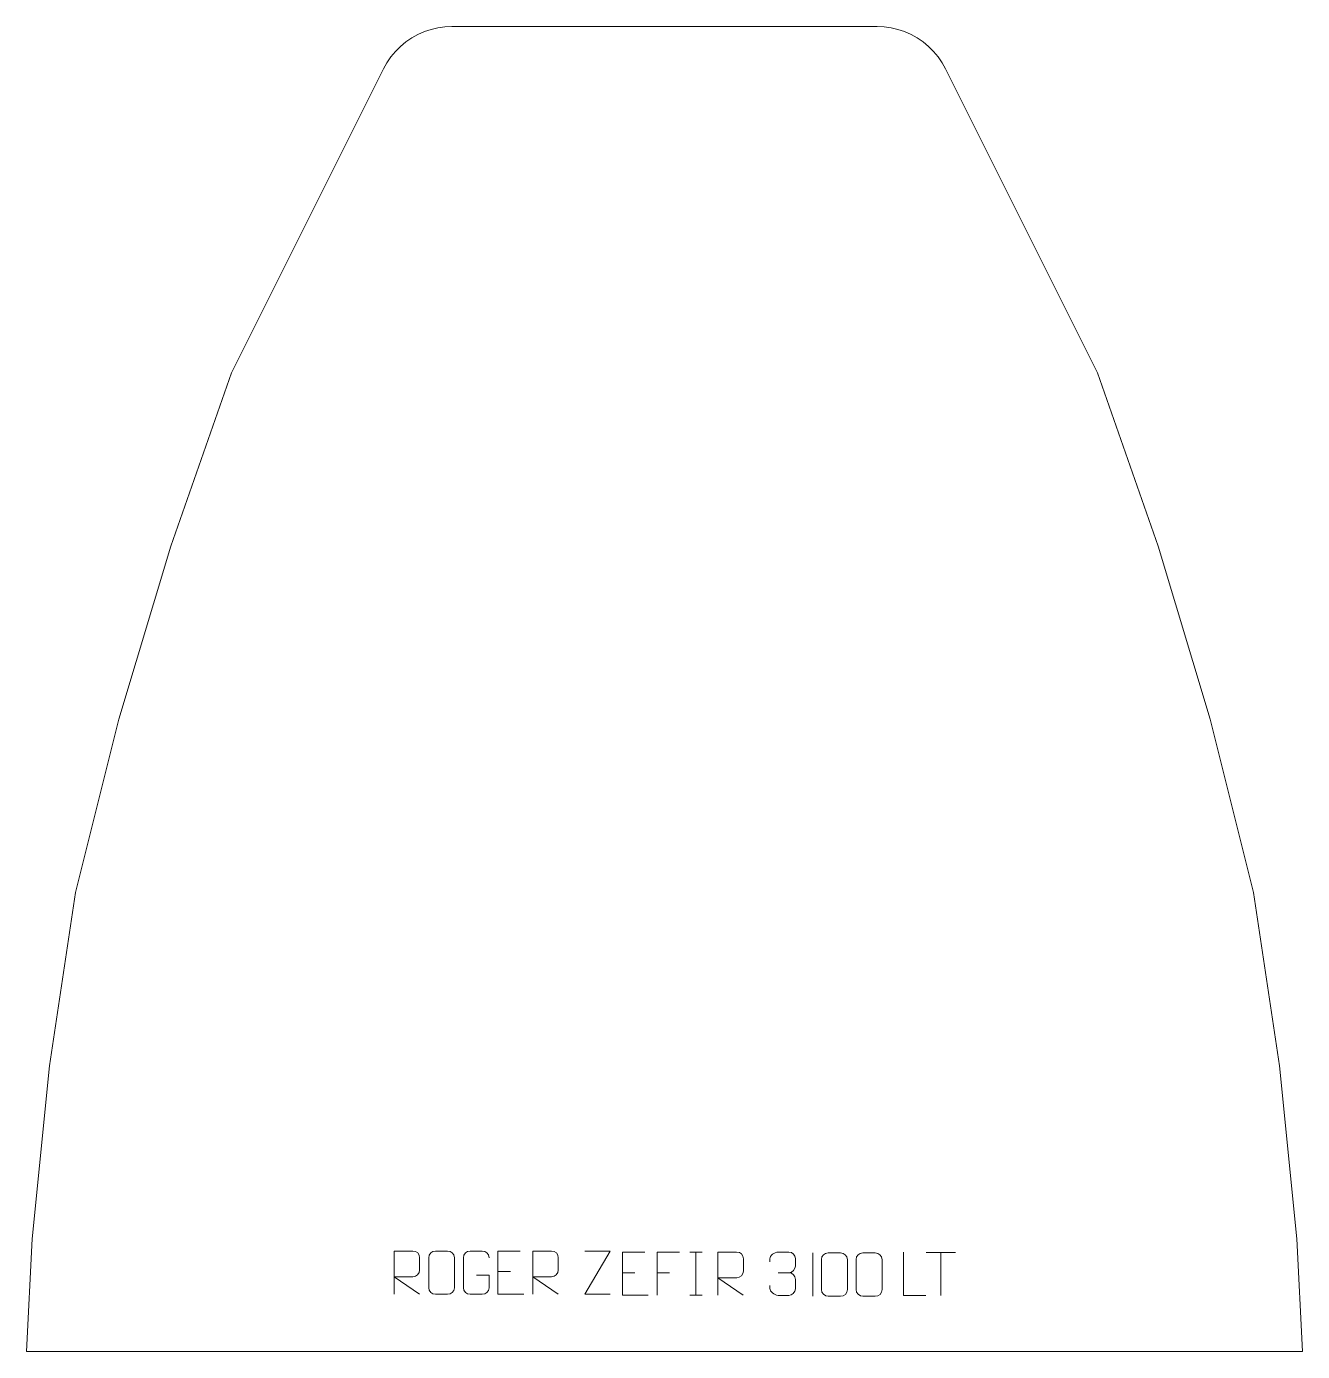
# Model space of a CAD drawing. Header units: millimetres. Extents: x -390 to 347, y 463 to 1228.
import ezdxf

# ---------------------------------------------------------------- set-up
doc = ezdxf.new("R2010")
doc.units = ezdxf.units.MM
doc.header["$MEASUREMENT"] = 0
doc.layers.add('layer 1', color=7, linetype='Continuous')

msp = doc.modelspace()

# ---------------------------------------------------------------- linework, layer by layer
at = {"layer": 'layer 1', "color": 242, "lineweight": 9}
msp.add_open_spline([(-144.3808, 1228.2165), (-144.3808, 1228.2165), (100.9399, 1228.2165), (100.9399, 1228.2165), (100.9399, 1228.2165), (100.9399, 1228.2165), (105.0152, 1228.0278), (105.0152, 1228.0278), (105.0152, 1228.0278), (105.0152, 1228.0278), (109.0551, 1227.4648), (109.0551, 1227.4648), (109.0551, 1227.4648), (109.0551, 1227.4648), (113.0269, 1226.5321), (113.0269, 1226.5321), (113.0269, 1226.5321), (113.0269, 1226.5321), (116.8971, 1225.2378), (116.8971, 1225.2378), (116.8971, 1225.2378), (116.8971, 1225.2378), (120.6299, 1223.5924), (120.6299, 1223.5924), (120.6299, 1223.5924), (120.6299, 1223.5924), (124.1962, 1221.6098), (124.1962, 1221.6098), (124.1962, 1221.6098), (124.1962, 1221.6098), (127.5636, 1219.3069), (127.5636, 1219.3069), (127.5636, 1219.3069), (127.5636, 1219.3069), (130.7056, 1216.7034), (130.7056, 1216.7034), (130.7056, 1216.7034), (130.7056, 1216.7034), (133.5927, 1213.8217), (133.5927, 1213.8217), (133.5927, 1213.8217), (133.5927, 1213.8217), (136.2041, 1210.6866), (136.2041, 1210.6866), (136.2041, 1210.6866), (136.2041, 1210.6866), (138.515, 1207.3236), (138.515, 1207.3236), (138.515, 1207.3236), (138.515, 1207.3236), (140.5055, 1203.7628), (140.5055, 1203.7628), (140.5055, 1203.7628), (140.5055, 1203.7628), (228.2792, 1028.216), (228.2792, 1028.216), (228.2792, 1028.216), (228.2792, 1028.216), (263.279, 928.2162), (263.279, 928.2162), (263.279, 928.2162), (263.279, 928.2162), (293.2794, 828.2166), (293.2794, 828.2166), (293.2794, 828.2166), (293.2794, 828.2166), (318.2783, 728.2168), (318.2783, 728.2168), (318.2783, 728.2168), (318.2783, 728.2168), (333.2785, 628.2171), (333.2785, 628.2171), (333.2785, 628.2171), (333.2785, 628.2171), (343.2794, 528.2173), (343.2794, 528.2173), (343.2794, 528.2173), (343.2794, 528.2173), (346.5284, 463.2171), (346.5284, 463.2171), (346.5284, 463.2171), (346.5284, 463.2171), (-389.9707, 463.2171), (-389.9707, 463.2171), (-389.9707, 463.2171), (-389.9707, 463.2171), (-386.7204, 528.2173), (-386.7204, 528.2173), (-386.7204, 528.2173), (-386.7204, 528.2173), (-376.7207, 628.2171), (-376.7207, 628.2171), (-376.7207, 628.2171), (-376.7207, 628.2171), (-361.7205, 728.2168), (-361.7205, 728.2168), (-361.7205, 728.2168), (-361.7205, 728.2168), (-336.7207, 828.2166), (-336.7207, 828.2166), (-336.7207, 828.2166), (-336.7207, 828.2166), (-306.7203, 928.2162), (-306.7203, 928.2162), (-306.7203, 928.2162), (-306.7203, 928.2162), (-271.7205, 1028.216), (-271.7205, 1028.216), (-271.7205, 1028.216), (-271.7205, 1028.216), (-183.9477, 1203.7628), (-183.9477, 1203.7628), (-183.9477, 1203.7628), (-183.9477, 1203.7628), (-181.9563, 1207.3236), (-181.9563, 1207.3236), (-181.9563, 1207.3236), (-181.9563, 1207.3236), (-179.6463, 1210.6866), (-179.6463, 1210.6866), (-179.6463, 1210.6866), (-179.6463, 1210.6866), (-177.035, 1213.8217), (-177.035, 1213.8217), (-177.035, 1213.8217), (-177.035, 1213.8217), (-174.1466, 1216.7034), (-174.1466, 1216.7034), (-174.1466, 1216.7034), (-174.1466, 1216.7034), (-171.0049, 1219.3069), (-171.0049, 1219.3069), (-171.0049, 1219.3069), (-171.0049, 1219.3069), (-167.6375, 1221.6098), (-167.6375, 1221.6098), (-167.6375, 1221.6098), (-167.6375, 1221.6098), (-164.0722, 1223.5924), (-164.0722, 1223.5924), (-164.0722, 1223.5924), (-164.0722, 1223.5924), (-160.3381, 1225.2378), (-160.3381, 1225.2378), (-160.3381, 1225.2378), (-160.3381, 1225.2378), (-156.4692, 1226.5321), (-156.4692, 1226.5321), (-156.4692, 1226.5321), (-156.4692, 1226.5321), (-152.4974, 1227.4648), (-152.4974, 1227.4648), (-152.4974, 1227.4648), (-152.4974, 1227.4648), (-148.4565, 1228.0278), (-148.4565, 1228.0278), (-148.4565, 1228.0278), (-148.4565, 1228.0278), (-144.3808, 1228.2165), (-144.3808, 1228.2165)], degree=3, knots=[0, 0, 0, 0, 0.02439024, 0.02439024, 0.02439024, 0.02439024, 0.04878049, 0.04878049, 0.04878049, 0.04878049, 0.07317073, 0.07317073, 0.07317073, 0.07317073, 0.09756098, 0.09756098, 0.09756098, 0.09756098, 0.12195122, 0.12195122, 0.12195122, 0.12195122, 0.14634146, 0.14634146, 0.14634146, 0.14634146, 0.17073171, 0.17073171, 0.17073171, 0.17073171, 0.19512195, 0.19512195, 0.19512195, 0.19512195, 0.2195122, 0.2195122, 0.2195122, 0.2195122, 0.24390244, 0.24390244, 0.24390244, 0.24390244, 0.26829268, 0.26829268, 0.26829268, 0.26829268, 0.29268293, 0.29268293, 0.29268293, 0.29268293, 0.31707317, 0.31707317, 0.31707317, 0.31707317, 0.34146341, 0.34146341, 0.34146341, 0.34146341, 0.36585366, 0.36585366, 0.36585366, 0.36585366, 0.3902439, 0.3902439, 0.3902439, 0.3902439, 0.41463415, 0.41463415, 0.41463415, 0.41463415, 0.43902439, 0.43902439, 0.43902439, 0.43902439, 0.46341463, 0.46341463, 0.46341463, 0.46341463, 0.48780488, 0.48780488, 0.48780488, 0.48780488, 0.51219512, 0.51219512, 0.51219512, 0.51219512, 0.53658537, 0.53658537, 0.53658537, 0.53658537, 0.56097561, 0.56097561, 0.56097561, 0.56097561, 0.58536585, 0.58536585, 0.58536585, 0.58536585, 0.6097561, 0.6097561, 0.6097561, 0.6097561, 0.63414634, 0.63414634, 0.63414634, 0.63414634, 0.65853659, 0.65853659, 0.65853659, 0.65853659, 0.68292683, 0.68292683, 0.68292683, 0.68292683, 0.70731707, 0.70731707, 0.70731707, 0.70731707, 0.73170732, 0.73170732, 0.73170732, 0.73170732, 0.75609756, 0.75609756, 0.75609756, 0.75609756, 0.7804878, 0.7804878, 0.7804878, 0.7804878, 0.80487805, 0.80487805, 0.80487805, 0.80487805, 0.82926829, 0.82926829, 0.82926829, 0.82926829, 0.85365854, 0.85365854, 0.85365854, 0.85365854, 0.87804878, 0.87804878, 0.87804878, 0.87804878, 0.90243902, 0.90243902, 0.90243902, 0.90243902, 0.92682927, 0.92682927, 0.92682927, 0.92682927, 0.95121951, 0.95121951, 0.95121951, 0.95121951, 1, 1, 1, 1], dxfattribs=at)
at = {"layer": 'layer 1', "color": 250, "lineweight": 9}
for points, knots in [([(-177.7267, 496.2515), (-177.7267, 496.2515), (-177.7267, 521.205), (-177.7267, 521.205), (-177.7267, 521.205), (-174.1319, 521.205), (-170.5364, 521.205), (-166.9412, 521.205), (-166.9412, 521.205), (-164.6159, 521.1673), (-163.0586, 519.6773), (-163.0627, 517.3109), (-163.0627, 517.3109), (-163.0631, 515.2754), (-163.0631, 512.216), (-163.0627, 510.18), (-163.0627, 510.18), (-163.0692, 508.3045), (-164.8815, 506.3627), (-166.891, 506.3436), (-166.891, 506.3436), (-166.891, 506.3436), (-177.7267, 506.3436), (-177.7267, 506.3436), (-177.7267, 506.3436), (-177.7267, 506.3436), (-163.072, 496.2515), (-163.072, 496.2515)], [0, 0, 0, 0, 0.125, 0.125, 0.125, 0.125, 0.25, 0.25, 0.25, 0.25, 0.375, 0.375, 0.375, 0.375, 0.5, 0.5, 0.5, 0.5, 0.625, 0.625, 0.625, 0.625, 0.75, 0.75, 0.75, 0.75, 1, 1, 1, 1]), ([(-153.9143, 521.2047), (-151.5886, 521.2047), (-149.2625, 521.2047), (-146.9364, 521.2047), (-146.9364, 521.2047), (-144.9898, 521.2403), (-142.9984, 519.7487), (-142.9717, 517.3111), (-142.9717, 517.3111), (-142.9721, 511.5642), (-142.9721, 505.8169), (-142.9717, 500.0692), (-142.9717, 500.0692), (-143.1115, 497.7458), (-144.7887, 496.2662), (-146.9364, 496.2554), (-146.9364, 496.2554), (-149.2683, 496.2558), (-151.6002, 496.2558), (-153.9317, 496.2554), (-153.9317, 496.2554), (-155.8567, 496.15), (-157.8288, 498.0345), (-157.8176, 500.0518), (-157.8176, 500.0518), (-157.8173, 505.8219), (-157.8173, 511.5916), (-157.8176, 517.3609), (-157.8176, 517.3609), (-157.8134, 519.499), (-156.0667, 521.2182), (-153.9143, 521.2047)], [0, 0, 0, 0, 0.11111111, 0.11111111, 0.11111111, 0.11111111, 0.22222222, 0.22222222, 0.22222222, 0.22222222, 0.33333333, 0.33333333, 0.33333333, 0.33333333, 0.44444444, 0.44444444, 0.44444444, 0.44444444, 0.55555556, 0.55555556, 0.55555556, 0.55555556, 0.66666667, 0.66666667, 0.66666667, 0.66666667, 0.77777778, 0.77777778, 0.77777778, 0.77777778, 1, 1, 1, 1]), ([(-130.1398, 507.2372), (-130.1398, 507.2372), (-122.9717, 507.2372), (-122.9717, 507.2372), (-122.9717, 507.2372), (-122.9717, 507.2372), (-122.9717, 500.0691), (-122.9717, 500.0691), (-122.9717, 500.0691), (-123.1114, 497.7457), (-124.7886, 496.2661), (-126.9364, 496.2553), (-126.9364, 496.2553), (-129.2682, 496.2557), (-131.6002, 496.2557), (-133.9317, 496.2553), (-133.9317, 496.2553), (-135.8566, 496.1499), (-137.8288, 498.0344), (-137.8176, 500.0517), (-137.8176, 500.0517), (-137.8172, 505.8218), (-137.8172, 511.5915), (-137.8176, 517.3608), (-137.8176, 517.3608), (-137.8134, 519.4989), (-136.0666, 521.2181), (-133.9143, 521.2047), (-133.9143, 521.2047), (-131.5886, 521.2047), (-129.2625, 521.2047), (-126.9364, 521.2047), (-126.9364, 521.2047), (-124.9897, 521.2401), (-122.9983, 519.7486), (-122.9717, 517.3109)], [0, 0, 0, 0, 0.1, 0.1, 0.1, 0.1, 0.2, 0.2, 0.2, 0.2, 0.3, 0.3, 0.3, 0.3, 0.4, 0.4, 0.4, 0.4, 0.5, 0.5, 0.5, 0.5, 0.6, 0.6, 0.6, 0.6, 0.7, 0.7, 0.7, 0.7, 0.8, 0.8, 0.8, 0.8, 1, 1, 1, 1]), ([(-104.9537, 521.205), (-104.9537, 521.205), (-117.8276, 521.205), (-117.8276, 521.205), (-117.8276, 521.205), (-117.8276, 521.205), (-117.8276, 496.2514), (-117.8276, 496.2514), (-117.8276, 496.2514), (-117.8276, 496.2514), (-102.9618, 496.2514), (-102.9618, 496.2514)], [0, 0, 0, 0, 0.25, 0.25, 0.25, 0.25, 0.5, 0.5, 0.5, 0.5, 1, 1, 1, 1]), ([(-97.7267, 496.2515), (-97.7267, 496.2515), (-97.7267, 521.205), (-97.7267, 521.205), (-97.7267, 521.205), (-94.1319, 521.205), (-90.5364, 521.205), (-86.9412, 521.205), (-86.9412, 521.205), (-84.6159, 521.1673), (-83.0586, 519.6773), (-83.0627, 517.3109), (-83.0627, 517.3109), (-83.0631, 515.2754), (-83.0631, 512.216), (-83.0627, 510.18), (-83.0627, 510.18), (-83.0692, 508.3045), (-84.8815, 506.3627), (-86.891, 506.3436), (-86.891, 506.3436), (-86.891, 506.3436), (-97.7267, 506.3436), (-97.7267, 506.3436), (-97.7267, 506.3436), (-97.7267, 506.3436), (-83.072, 496.2515), (-83.072, 496.2515)], [0, 0, 0, 0, 0.125, 0.125, 0.125, 0.125, 0.25, 0.25, 0.25, 0.25, 0.375, 0.375, 0.375, 0.375, 0.5, 0.5, 0.5, 0.5, 0.625, 0.625, 0.625, 0.625, 0.75, 0.75, 0.75, 0.75, 1, 1, 1, 1]), ([(-53.0972, 496.2495), (-53.0972, 496.2495), (-67.7162, 496.2495), (-67.7162, 496.2495), (-67.7162, 496.2495), (-67.7162, 496.2495), (-53.0729, 521.2069), (-53.0729, 521.2069), (-53.0729, 521.2069), (-53.0729, 521.2069), (-67.7162, 521.2069), (-67.7162, 521.2069)], [0, 0, 0, 0, 0.25, 0.25, 0.25, 0.25, 0.5, 0.5, 0.5, 0.5, 1, 1, 1, 1]), ([(-33.1047, 520.6079), (-33.1047, 520.6079), (-45.9786, 520.6079), (-45.9786, 520.6079), (-45.9786, 520.6079), (-45.9786, 520.6079), (-45.9786, 495.6543), (-45.9786, 495.6543), (-45.9786, 495.6543), (-45.9786, 495.6543), (-31.1128, 495.6543), (-31.1128, 495.6543)], [0, 0, 0, 0, 0.25, 0.25, 0.25, 0.25, 0.5, 0.5, 0.5, 0.5, 1, 1, 1, 1]), ([(-13.1046, 520.6079), (-13.1046, 520.6079), (-25.9786, 520.6079), (-25.9786, 520.6079), (-25.9786, 520.6079), (-25.9786, 520.6079), (-25.9786, 495.6543), (-25.9786, 495.6543)], [0, 0, 0, 0, 0.33333333, 0.33333333, 0.33333333, 0.33333333, 1, 1, 1, 1]), ([(9.1264, 495.6544), (9.1264, 495.6544), (9.1264, 520.6079), (9.1264, 520.6079), (9.1264, 520.6079), (12.7212, 520.6079), (16.3167, 520.6079), (19.9119, 520.6079), (19.9119, 520.6079), (22.2372, 520.5702), (23.7945, 519.0802), (23.7904, 516.7138), (23.7904, 516.7138), (23.79, 514.6783), (23.79, 511.6189), (23.7904, 509.5829), (23.7904, 509.5829), (23.7839, 507.7074), (21.9716, 505.7656), (19.9621, 505.7465), (19.9621, 505.7465), (19.9621, 505.7465), (9.1264, 505.7465), (9.1264, 505.7465), (9.1264, 505.7465), (9.1264, 505.7465), (23.7811, 495.6544), (23.7811, 495.6544)], [0, 0, 0, 0, 0.125, 0.125, 0.125, 0.125, 0.25, 0.25, 0.25, 0.25, 0.375, 0.375, 0.375, 0.375, 0.5, 0.5, 0.5, 0.5, 0.625, 0.625, 0.625, 0.625, 0.75, 0.75, 0.75, 0.75, 1, 1, 1, 1]), ([(39.1112, 514.9132), (39.1112, 514.9132), (39.1112, 516.7704), (39.1112, 516.7704), (39.1112, 516.7704), (39.0969, 518.5123), (41.7614, 520.6304), (43.8205, 520.6077), (43.8205, 520.6077), (45.8846, 520.6077), (47.9486, 520.6077), (50.0123, 520.6077), (50.0123, 520.6077), (52.2068, 520.6165), (53.8051, 518.7697), (53.8495, 516.8576), (53.8495, 516.8576), (53.8491, 515.4225), (53.8491, 513.9874), (53.8495, 512.5519), (53.8495, 512.5519), (53.8009, 510.8984), (52.1983, 508.6684), (50, 508.6784), (50, 508.6784), (52.2037, 508.6672), (53.8117, 506.864), (53.8657, 504.8045), (53.8657, 504.8045), (53.8653, 503.0198), (53.8653, 501.2351), (53.8657, 499.45), (53.8657, 499.45), (53.8758, 497.3886), (51.8209, 495.6255), (50, 495.6336), (50, 495.6336), (47.9347, 495.6339), (45.8695, 495.6339), (43.8039, 495.6336), (43.8039, 495.6336), (41.6353, 495.6451), (39.1043, 498.0453), (39.0857, 499.5071), (39.0857, 499.5071), (39.0857, 499.5071), (39.0857, 501.4157), (39.0857, 501.4157)], [0, 0, 0, 0, 0.07692308, 0.07692308, 0.07692308, 0.07692308, 0.15384615, 0.15384615, 0.15384615, 0.15384615, 0.23076923, 0.23076923, 0.23076923, 0.23076923, 0.30769231, 0.30769231, 0.30769231, 0.30769231, 0.38461538, 0.38461538, 0.38461538, 0.38461538, 0.46153846, 0.46153846, 0.46153846, 0.46153846, 0.53846154, 0.53846154, 0.53846154, 0.53846154, 0.61538462, 0.61538462, 0.61538462, 0.61538462, 0.69230769, 0.69230769, 0.69230769, 0.69230769, 0.76923077, 0.76923077, 0.76923077, 0.76923077, 0.84615385, 0.84615385, 0.84615385, 0.84615385, 1, 1, 1, 1]), ([(129.2057, 495.5307), (129.2057, 495.5307), (116.2566, 495.5307), (116.2566, 495.5307), (116.2566, 495.5307), (116.2566, 495.5307), (116.2566, 520.4843), (116.2566, 520.4843)], [0, 0, 0, 0, 0.33333333, 0.33333333, 0.33333333, 0.33333333, 1, 1, 1, 1]), ([(72.7974, 520.1311), (75.1635, 520.1311), (77.53, 520.1311), (79.8965, 520.1311), (79.8965, 520.1311), (81.877, 520.1667), (83.903, 518.6724), (83.9301, 516.2303), (83.9301, 516.2303), (83.9297, 510.4729), (83.9297, 504.7151), (83.9301, 498.9569), (83.9301, 498.9569), (83.788, 496.6293), (82.0816, 495.147), (79.8965, 495.1362), (79.8965, 495.1362), (77.5241, 495.1366), (75.1517, 495.1366), (72.7797, 495.1362), (72.7797, 495.1362), (70.8212, 495.0306), (68.8148, 496.9185), (68.8262, 498.9395), (68.8262, 498.9395), (68.8266, 504.7201), (68.8266, 510.5004), (68.8262, 516.2802), (68.8262, 516.2802), (68.8305, 518.4222), (70.6076, 520.1447), (72.7974, 520.1311)], [0, 0, 0, 0, 0.11111111, 0.11111111, 0.11111111, 0.11111111, 0.22222222, 0.22222222, 0.22222222, 0.22222222, 0.33333333, 0.33333333, 0.33333333, 0.33333333, 0.44444444, 0.44444444, 0.44444444, 0.44444444, 0.55555556, 0.55555556, 0.55555556, 0.55555556, 0.66666667, 0.66666667, 0.66666667, 0.66666667, 0.77777778, 0.77777778, 0.77777778, 0.77777778, 1, 1, 1, 1]), ([(92.7974, 520.1311), (95.1635, 520.1311), (97.53, 520.1311), (99.8965, 520.1311), (99.8965, 520.1311), (101.877, 520.1667), (103.903, 518.6724), (103.9301, 516.2303), (103.9301, 516.2303), (103.9297, 510.4729), (103.9297, 504.7151), (103.9301, 498.9569), (103.9301, 498.9569), (103.788, 496.6293), (102.0816, 495.147), (99.8965, 495.1362), (99.8965, 495.1362), (97.5241, 495.1366), (95.1517, 495.1366), (92.7797, 495.1362), (92.7797, 495.1362), (90.8212, 495.0306), (88.8148, 496.9185), (88.8262, 498.9395), (88.8262, 498.9395), (88.8266, 504.7201), (88.8266, 510.5004), (88.8262, 516.2802), (88.8262, 516.2802), (88.8305, 518.4222), (90.6076, 520.1447), (92.7974, 520.1311)], [0, 0, 0, 0, 0.11111111, 0.11111111, 0.11111111, 0.11111111, 0.22222222, 0.22222222, 0.22222222, 0.22222222, 0.33333333, 0.33333333, 0.33333333, 0.33333333, 0.44444444, 0.44444444, 0.44444444, 0.44444444, 0.55555556, 0.55555556, 0.55555556, 0.55555556, 0.66666667, 0.66666667, 0.66666667, 0.66666667, 0.77777778, 0.77777778, 0.77777778, 0.77777778, 1, 1, 1, 1])]:
    msp.add_open_spline(points, degree=3, knots=knots, dxfattribs=at)
for points in [[(-7.1257, 520.6079), (-7.1257, 520.6079), (0.0424, 520.6079), (0.0424, 520.6079)], [(-3.5417, 520.6079), (-3.5417, 520.6079), (-3.5417, 495.6544), (-3.5417, 495.6544)], [(129.2375, 520.4608), (129.2375, 520.4608), (146.2247, 520.4608), (146.2247, 520.4608)], [(137.7313, 495.5308), (137.7313, 495.5308), (137.7313, 520.4843), (137.7313, 520.4843)], [(63.8209, 520.1551), (63.8209, 520.1551), (63.8209, 495.181), (63.8209, 495.181)], [(-117.8276, 509.3253), (-117.8276, 509.3253), (-110.6595, 509.3253), (-110.6595, 509.3253)], [(-45.9786, 508.7282), (-45.9786, 508.7282), (-38.8105, 508.7282), (-38.8105, 508.7282)], [(-25.9786, 508.7282), (-25.9786, 508.7282), (-18.8105, 508.7282), (-18.8105, 508.7282)], [(43.8209, 508.668), (43.8209, 508.668), (50.0173, 508.668), (50.0173, 508.668)], [(-7.1257, 495.6544), (-7.1257, 495.6544), (0.0424, 495.6544), (0.0424, 495.6544)]]:
    msp.add_open_spline(points, degree=3, dxfattribs=at)

doc.saveas('drawing.dxf')
